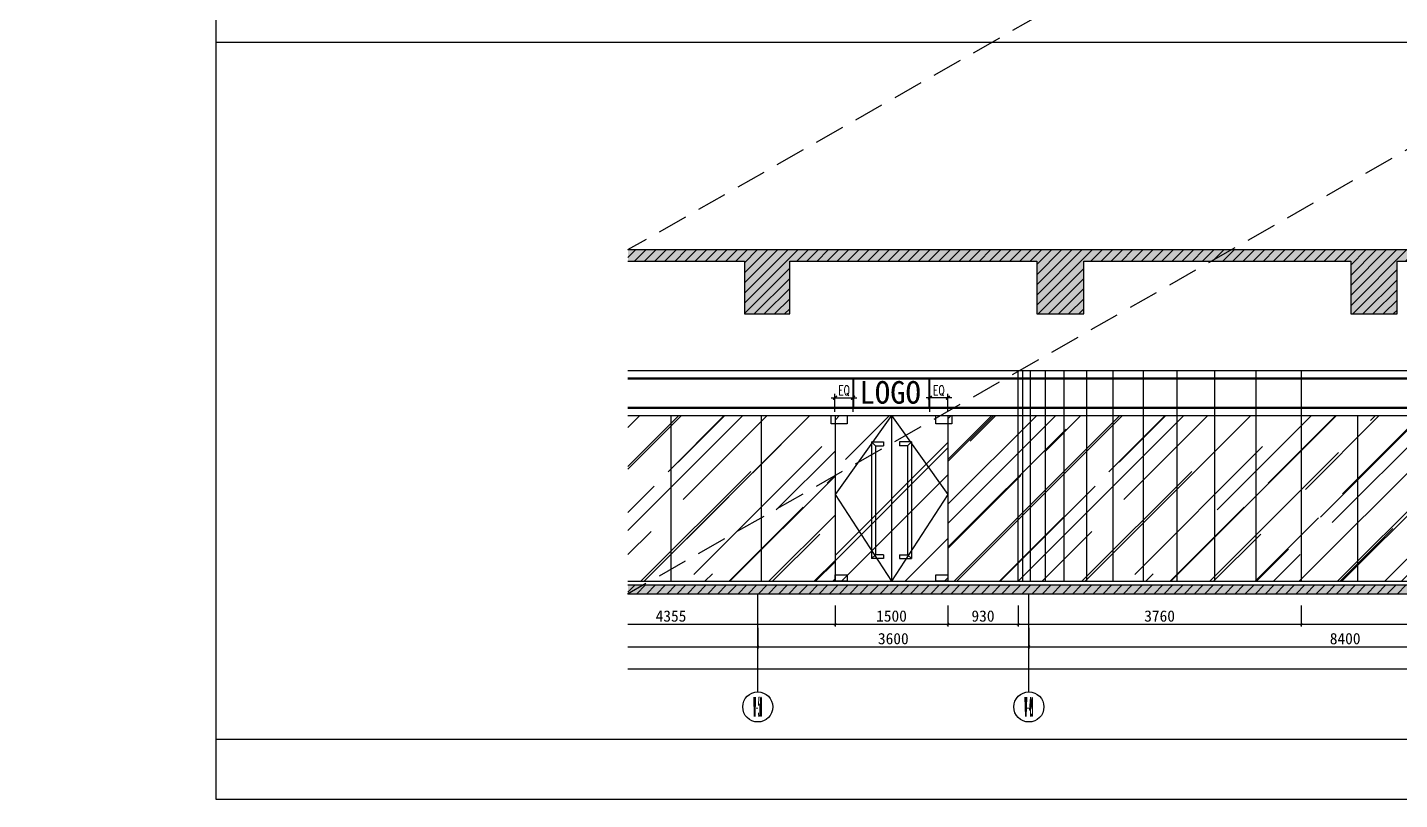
# Model space of a CAD drawing. Header units: millimetres. Extents: x 110215 to 630040, y -488650 to 141897.
# Drawn here: x 495622 to 513842, y 121786 to 132042 of the extents above; entities that cross this region are included whole.
import ezdxf
from ezdxf.enums import TextEntityAlignment as Align
from ezdxf.xclip import XClip

# ---------------------------------------------------------------- set-up
doc = ezdxf.new("R2010")
doc.units = ezdxf.units.MM
doc.header["$LTSCALE"] = 1000
doc.header["$XCLIPFRAME"] = 0
doc.linetypes.add('_DASH', pattern=[0.6, 0.4, -0.2])
doc.layers.get('Defpoints').update_dxf_attribs({"color": 2})
for name, color, linetype in [('0-118标注', 2, 'Continuous'), ('0-140c立面材料填充', 250, 'Continuous'), ('0-140d立面材料分隔', 146, 'Continuous'), ('0-140立面图剖切线', 4, 'Continuous')]:
    doc.layers.add(name, color=color, linetype=linetype)
doc.styles.add('_TCH_AXIS', font='COMPLEX', dxfattribs={"bigfont": 'GBCBIG'})
doc.styles.add('COMPLEX', font='COMPLEX')
doc.styles.add('TXT', font='txt.shx', dxfattribs={"width": 0.7})
doc.styles.add('繁黑体', font='simhei.ttf')
doc.styles.add('黑体', font='simhei.ttf')
doc.dimstyles.new('50', dxfattribs={"dimscale": 50, "dimtxt": 3, "dimasz": 0.6, "dimexe": 0.6, "dimexo": 0.6, "dimtad": 1, "dimdec": 0, "dimdsep": 46, "dimtxsty": '黑体', "dimblk1": 'ARCHTICK', "dimblk2": 'ARCHTICK', "dimsah": 1, "dimcen": 0, "dimdle": 1, "dimclrd": 251, "dimclre": 251, "dimclrt": 2, "dimadec": 0, "dimazin": 0, "dimtfac": 1, "dimtdec": 0, "dimtix": 1, "dimtmove": 2, "dimatfit": 3, "dimldrblk": 'DOT', "dimfxl": 0, "dimtolj": 1, "dimtzin": 0, "dimarcsym": 0})
doc.dimstyles.new('副本 1-50', dxfattribs={"dimscale": 50, "dimtxt": 2.5, "dimasz": 1, "dimexe": 1, "dimexo": 1, "dimgap": 0.6, "dimtad": 1, "dimdec": 0, "dimrnd": 5, "dimzin": 0, "dimdsep": 46, "dimtxsty": 'TXT', "dimblk": 'ARCHTICK', "dimcen": 4, "dimdle": 1, "dimclrd": 3, "dimclre": 3, "dimclrt": 3, "dimadec": 0, "dimazin": 0, "dimtfac": 1, "dimtdec": 0, "dimtix": 1, "dimtmove": 2, "dimatfit": 3, "dimldrblk": 'ARCHTICK', "dimfxl": 0, "dimtolj": 1, "dimtzin": 0, "dimarcsym": 0})

# ---------------------------------------------------------------- blocks, each defined once
blk = doc.blocks.new('_ArchTick')
at = {"color": 0, "linetype": 'ByBlock', "const_width": 0.4}
blk.add_lwpolyline([(-0.5, -0.5), (0.5, 0.5)], dxfattribs=at)
blk = doc.blocks.new('*D130')
at = {"color": 3, "lineweight": -2, "transparency": 16777216}
for p, q in [((2433621, 314332), (2433281, 314332)), ((2433331, 314145), (2433331, 314382)), ((2433571, 314145), (2433571, 314382))]:
    blk.add_line(p, q, dxfattribs=at)
at = {"layer": 'Defpoints', "color": 0, "transparency": 16777216}
for p in [(2433331, 314332), (2433331, 314095), (2433571, 314095)]:
    blk.add_point(p, dxfattribs=at)
at = {"color": 3, "lineweight": -2, "transparency": 16777216, "xscale": 50, "yscale": 50, "zscale": 50, "rotation": 180}
blk.add_blockref('_ArchTick', (2433331, 314332), dxfattribs=at)
at = {"color": 3, "lineweight": -2, "transparency": 16777216, "xscale": 50, "yscale": 50, "zscale": 50}
blk.add_blockref('_ArchTick', (2433571, 314332), dxfattribs=at)
at = {"color": 3, "transparency": 16777216, "insert": (2433451, 314425), "char_height": 125, "attachment_point": 5, "style": 'TXT'}
blk.add_mtext('\\A1;EQ', dxfattribs=at)
blk = doc.blocks.new('*D131')
at = {"color": 3, "lineweight": -2, "transparency": 16777216}
for p, q in [((2432021, 314332), (2432361, 314332)), ((2432071, 314145), (2432071, 314382)), ((2432311, 314145), (2432311, 314382))]:
    blk.add_line(p, q, dxfattribs=at)
at = {"layer": 'Defpoints', "color": 0, "transparency": 16777216}
for p in [(2432311, 314332), (2432071, 314095), (2432311, 314095)]:
    blk.add_point(p, dxfattribs=at)
at = {"color": 3, "lineweight": -2, "transparency": 16777216, "xscale": 50, "yscale": 50, "zscale": 50, "rotation": 180}
blk.add_blockref('_ArchTick', (2432071, 314332), dxfattribs=at)
at = {"color": 3, "lineweight": -2, "transparency": 16777216, "xscale": 50, "yscale": 50, "zscale": 50}
blk.add_blockref('_ArchTick', (2432311, 314332), dxfattribs=at)
at = {"color": 3, "transparency": 16777216, "insert": (2432191, 314425), "char_height": 125, "attachment_point": 5, "style": 'TXT'}
blk.add_mtext('\\A1;EQ', dxfattribs=at)
blk = doc.blocks.new('*D424')
at = {"color": 251, "lineweight": -2, "transparency": 16777216}
for p, q in [((586623, 124551), (586623, 124271)), ((590978, 124551), (590978, 124271)), ((586573, 124301), (591028, 124301))]:
    blk.add_line(p, q, dxfattribs=at)
at = {"layer": 'Defpoints', "color": 0, "transparency": 16777216}
for p in [(586623, 124701), (590978, 124701), (590978, 124301)]:
    blk.add_point(p, dxfattribs=at)
at = {"color": 251, "lineweight": -2, "transparency": 16777216, "xscale": 30, "yscale": 30, "zscale": 30, "rotation": 180}
blk.add_blockref('_ArchTick', (586623, 124301), dxfattribs=at)
at = {"color": 251, "lineweight": -2, "transparency": 16777216, "xscale": 30, "yscale": 30, "zscale": 30}
blk.add_blockref('_ArchTick', (590978, 124301), dxfattribs=at)
at = {"color": 2, "transparency": 16777216, "insert": (588800, 124408), "char_height": 150, "attachment_point": 5, "style": '黑体'}
blk.add_mtext('\\A1;4355', dxfattribs=at)
blk = doc.blocks.new('_DOT')
at = {"color": 0, "linetype": 'ByBlock'}
blk.add_line((-0.5, 0), (-1, 0), dxfattribs=at)
at = {"color": 0, "linetype": 'ByBlock', "const_width": 0.5}
blk.add_lwpolyline([(-0.25, 0, 1), (0.25, 0, 1)], format="xyb", close=True, dxfattribs=at)
blk = doc.blocks.new('*D425')
at = {"color": 251, "lineweight": -2, "transparency": 16777216}
for p, q in [((590978, 124551), (590978, 124271)), ((592478, 124551), (592478, 124271)), ((590928, 124301), (592528, 124301))]:
    blk.add_line(p, q, dxfattribs=at)
at = {"layer": 'Defpoints', "color": 0, "transparency": 16777216}
for p in [(590978, 124701), (592478, 124701), (592478, 124301)]:
    blk.add_point(p, dxfattribs=at)
at = {"color": 251, "lineweight": -2, "transparency": 16777216, "xscale": 30, "yscale": 30, "zscale": 30, "rotation": 180}
blk.add_blockref('_ArchTick', (590978, 124301), dxfattribs=at)
at = {"color": 251, "lineweight": -2, "transparency": 16777216, "xscale": 30, "yscale": 30, "zscale": 30}
blk.add_blockref('_ArchTick', (592478, 124301), dxfattribs=at)
at = {"color": 2, "transparency": 16777216, "insert": (591728, 124408), "char_height": 150, "attachment_point": 5, "style": '黑体'}
blk.add_mtext('\\A1;1500', dxfattribs=at)
blk = doc.blocks.new('*D426')
at = {"color": 251, "lineweight": -2, "transparency": 16777216}
for p, q in [((592478, 124551), (592478, 124271)), ((593408, 124551), (593408, 124271)), ((592428, 124301), (593458, 124301))]:
    blk.add_line(p, q, dxfattribs=at)
at = {"layer": 'Defpoints', "color": 0, "transparency": 16777216}
for p in [(592478, 124701), (593408, 124701), (593408, 124301)]:
    blk.add_point(p, dxfattribs=at)
at = {"color": 251, "lineweight": -2, "transparency": 16777216, "xscale": 30, "yscale": 30, "zscale": 30, "rotation": 180}
blk.add_blockref('_ArchTick', (592478, 124301), dxfattribs=at)
at = {"color": 251, "lineweight": -2, "transparency": 16777216, "xscale": 30, "yscale": 30, "zscale": 30}
blk.add_blockref('_ArchTick', (593408, 124301), dxfattribs=at)
at = {"color": 2, "transparency": 16777216, "insert": (592943, 124408), "char_height": 150, "attachment_point": 5, "style": '黑体'}
blk.add_mtext('\\A1;930', dxfattribs=at)
blk = doc.blocks.new('*D427')
at = {"color": 251, "lineweight": -2, "transparency": 16777216}
for p, q in [((593408, 124551), (593408, 124271)), ((597168, 124551), (597168, 124271)), ((593358, 124301), (597218, 124301))]:
    blk.add_line(p, q, dxfattribs=at)
at = {"layer": 'Defpoints', "color": 0, "transparency": 16777216}
for p in [(593408, 124701), (597168, 124701), (597168, 124301)]:
    blk.add_point(p, dxfattribs=at)
at = {"color": 251, "lineweight": -2, "transparency": 16777216, "xscale": 30, "yscale": 30, "zscale": 30, "rotation": 180}
blk.add_blockref('_ArchTick', (593408, 124301), dxfattribs=at)
at = {"color": 251, "lineweight": -2, "transparency": 16777216, "xscale": 30, "yscale": 30, "zscale": 30}
blk.add_blockref('_ArchTick', (597168, 124301), dxfattribs=at)
at = {"color": 2, "transparency": 16777216, "insert": (595288, 124408), "char_height": 150, "attachment_point": 5, "style": '黑体'}
blk.add_mtext('\\A1;3760', dxfattribs=at)
blk = doc.blocks.new('*D428')
at = {"color": 251, "lineweight": -2, "transparency": 16777216}
for p, q in [((597168, 124551), (597168, 124271)), ((601088, 124551), (601088, 124271)), ((597118, 124301), (601138, 124301))]:
    blk.add_line(p, q, dxfattribs=at)
at = {"layer": 'Defpoints', "color": 0, "transparency": 16777216}
for p in [(597168, 124701), (601088, 124701), (601088, 124301)]:
    blk.add_point(p, dxfattribs=at)
at = {"color": 251, "lineweight": -2, "transparency": 16777216, "xscale": 30, "yscale": 30, "zscale": 30, "rotation": 180}
blk.add_blockref('_ArchTick', (597168, 124301), dxfattribs=at)
at = {"color": 251, "lineweight": -2, "transparency": 16777216, "xscale": 30, "yscale": 30, "zscale": 30}
blk.add_blockref('_ArchTick', (601088, 124301), dxfattribs=at)
at = {"color": 2, "transparency": 16777216, "insert": (599128, 124408), "char_height": 150, "attachment_point": 5, "style": '黑体'}
blk.add_mtext('\\A1;3920', dxfattribs=at)
blk = doc.blocks.new('*D433')
at = {"color": 251, "lineweight": -2, "transparency": 16777216}
for p, q in [((581352, 124251), (581352, 123971)), ((589952, 124251), (589952, 123971)), ((581302, 124001), (590002, 124001))]:
    blk.add_line(p, q, dxfattribs=at)
at = {"layer": 'Defpoints', "color": 0, "transparency": 16777216}
for p in [(581352, 124301), (589952, 124301), (589952, 124001)]:
    blk.add_point(p, dxfattribs=at)
at = {"color": 251, "lineweight": -2, "transparency": 16777216, "xscale": 30, "yscale": 30, "zscale": 30, "rotation": 180}
blk.add_blockref('_ArchTick', (581352, 124001), dxfattribs=at)
at = {"color": 251, "lineweight": -2, "transparency": 16777216, "xscale": 30, "yscale": 30, "zscale": 30}
blk.add_blockref('_ArchTick', (589952, 124001), dxfattribs=at)
at = {"color": 2, "transparency": 16777216, "insert": (585652, 124108), "char_height": 150, "attachment_point": 5, "style": '黑体'}
blk.add_mtext('\\A1;8600', dxfattribs=at)
blk = doc.blocks.new('*D434')
at = {"color": 251, "lineweight": -2, "transparency": 16777216}
for p, q in [((589952, 124251), (589952, 123971)), ((593552, 124251), (593552, 123971)), ((589902, 124001), (593602, 124001))]:
    blk.add_line(p, q, dxfattribs=at)
at = {"layer": 'Defpoints', "color": 0, "transparency": 16777216}
for p in [(589952, 124301), (593552, 124301), (593552, 124001)]:
    blk.add_point(p, dxfattribs=at)
at = {"color": 251, "lineweight": -2, "transparency": 16777216, "xscale": 30, "yscale": 30, "zscale": 30, "rotation": 180}
blk.add_blockref('_ArchTick', (589952, 124001), dxfattribs=at)
at = {"color": 251, "lineweight": -2, "transparency": 16777216, "xscale": 30, "yscale": 30, "zscale": 30}
blk.add_blockref('_ArchTick', (593552, 124001), dxfattribs=at)
at = {"color": 2, "transparency": 16777216, "insert": (591752, 124108), "char_height": 150, "attachment_point": 5, "style": '黑体'}
blk.add_mtext('\\A1;3600', dxfattribs=at)
blk = doc.blocks.new('*D435')
at = {"color": 251, "lineweight": -2, "transparency": 16777216}
for p, q in [((593552, 124251), (593552, 123971)), ((601952, 124251), (601952, 123971)), ((593502, 124001), (602002, 124001))]:
    blk.add_line(p, q, dxfattribs=at)
at = {"layer": 'Defpoints', "color": 0, "transparency": 16777216}
for p in [(593552, 124301), (601952, 124301), (601952, 124001)]:
    blk.add_point(p, dxfattribs=at)
at = {"color": 251, "lineweight": -2, "transparency": 16777216, "xscale": 30, "yscale": 30, "zscale": 30, "rotation": 180}
blk.add_blockref('_ArchTick', (593552, 124001), dxfattribs=at)
at = {"color": 251, "lineweight": -2, "transparency": 16777216, "xscale": 30, "yscale": 30, "zscale": 30}
blk.add_blockref('_ArchTick', (601952, 124001), dxfattribs=at)
at = {"color": 2, "transparency": 16777216, "insert": (597752, 124108), "char_height": 150, "attachment_point": 5, "style": '黑体'}
blk.add_mtext('\\A1;8400', dxfattribs=at)
blk = doc.blocks.new('*D437')
at = {"color": 251, "lineweight": -2, "transparency": 16777216}
for p, q in [((569002, 123951), (569002, 123671)), ((605067, 123951), (605067, 123671)), ((605117, 123701), (568952, 123701))]:
    blk.add_line(p, q, dxfattribs=at)
at = {"layer": 'Defpoints', "color": 0, "transparency": 16777216}
for p in [(569002, 124001), (605067, 124001), (569002, 123701)]:
    blk.add_point(p, dxfattribs=at)
at = {"color": 251, "lineweight": -2, "transparency": 16777216, "xscale": 30, "yscale": 30, "zscale": 30, "rotation": 180}
blk.add_blockref('_ArchTick', (569002, 123701), dxfattribs=at)
at = {"color": 251, "lineweight": -2, "transparency": 16777216, "xscale": 30, "yscale": 30, "zscale": 30}
blk.add_blockref('_ArchTick', (605067, 123701), dxfattribs=at)
at = {"color": 2, "transparency": 16777216, "insert": (587034, 123808), "char_height": 150, "attachment_point": 5, "style": '黑体'}
blk.add_mtext('\\A1;36065', dxfattribs=at)
blk = doc.blocks.new('_AXISO')
blk.add_circle((0, 0), 0.5)
at = {"style": 'COMPLEX', "width": 1.041667}
blk.add_attdef('A', text='', height=0.56, dxfattribs=at).set_placement((-0.25, -0.28), (0.25, -0.28), align=Align.FIT)
blk = doc.blocks.new('kjlkj')
at = {"layer": '0-140c立面材料填充'}
h = blk.add_hatch(dxfattribs=at)
h.set_pattern_fill('AR-RROOF', color=256, scale=50, angle=45, style=0)
h.set_pattern_definition([(45, (2419215.6, 311894.9), (1077.63, 2873.68), [19050, -2540, 6350, -1270]), (45, (2419961, 313538.3), (-2092.4, 296.35), [3810, -419.1, 7620, -952.5]), (45, (2418901.25, 313107.2), (4068.056, 5271.41), [10160, -1778, 5080, -1270])])
h.paths.add_polyline_path([(2433571.1, 314094.9), (2432071.1, 314094.9), (2432071.1, 311894.9), (2433571.1, 311894.9)])
at = {"color": 8}
for p, q in [((2432311.1, 314194.9), (2432311.1, 314594.9)), ((2432321.1, 314194.9), (2432321.1, 314594.9)), ((2433321.1, 314194.9), (2433321.1, 314594.9)), ((2433331.1, 314194.9), (2433331.1, 314594.9))]:
    blk.add_line(p, q, dxfattribs=at)
for points in [[(2432821.1, 314094.9), (2432071.1, 313044.9), (2432821.1, 311894.9)], [(2432821.1, 314094.9), (2433571.1, 313044.9), (2432821.1, 311894.9)]]:
    blk.add_lwpolyline(points, dxfattribs=at)
at = {"layer": '0-140d立面材料分隔'}
for p, q in [((2432071.1, 314094.9), (2432071.1, 311894.9)), ((2432821.1, 314094.9), (2432821.1, 311894.9)), ((2433571.1, 314094.9), (2433571.1, 311894.9))]:
    blk.add_line(p, q, dxfattribs=at)
at = {"layer": '0-140d立面材料分隔', "color": 1}
for p, q in [((2432609.7, 313694.9, -219.5), (2432556.9, 313744.9, -219.5)), ((2432556.9, 313744.9, -219.5), (2432556.9, 312194.9)), ((2432556.9, 313744.9, -219.5), (2432715.4, 313744.9, -219.5)), ((2432609.7, 313694.9, -219.5), (2432609.7, 312244.9)), ((2432609.7, 313694.9, -219.5), (2432715.4, 313694.9, -219.5)), ((2432715.4, 313744.9, -219.5), (2432715.4, 313694.9, -219.5)), ((2432926.8, 313744.9, -219.5), (2432926.8, 313694.9, -219.5)), ((2433085.4, 313744.9, -219.5), (2432926.8, 313744.9, -219.5)), ((2433032.5, 313694.9, -219.5), (2432926.8, 313694.9, -219.5)), ((2433032.5, 313694.9, -219.5), (2433085.4, 313744.9, -219.5)), ((2433032.5, 313694.9, -219.5), (2433032.5, 312244.9)), ((2433085.4, 313744.9, -219.5), (2433085.4, 312194.9)), ((2432609.7, 312244.9), (2432556.9, 312194.9)), ((2432715.4, 312194.9), (2432556.9, 312194.9)), ((2432715.4, 312244.9), (2432609.7, 312244.9)), ((2432715.4, 312244.9), (2432715.4, 312194.9)), ((2432926.8, 312244.9), (2433032.5, 312244.9)), ((2432926.8, 312244.9), (2432926.8, 312194.9)), ((2432926.8, 312194.9), (2433085.4, 312194.9)), ((2433032.5, 312244.9), (2433085.4, 312194.9))]:
    blk.add_line(p, q, dxfattribs=at)
for points in [[(2432018.3, 314094.9), (2432233.1, 314094.9), (2432233.1, 313984.9), (2432018.3, 313984.9)], [(2433409.2, 314094.9), (2433624, 314094.9), (2433624, 313984.9), (2433409.2, 313984.9)], [(2432071.1, 311978.2), (2432233.1, 311978.2), (2432233.1, 311894.9), (2432071.1, 311894.9)], [(2433409.2, 311978.2), (2433571.1, 311978.2), (2433571.1, 311894.9), (2433409.2, 311894.9)]]:
    blk.add_lwpolyline(points, close=True, dxfattribs=at)
at = {"color": 1, "style": '繁黑体'}
blk.add_text('LOGO', height=300, dxfattribs=at).set_placement((2432396, 314253.3, -219.5))
at = {"color": 8}
dim = blk.add_linear_dim(base=(2432311.1, 314332.1), p1=(2432071.1, 314094.9), p2=(2432311.1, 314094.9), text='EQ', dimstyle='副本 1-50', dxfattribs=at)
dim.commit()
dim.dimension.update_dxf_attribs({"geometry": '*D131', "text_midpoint": (2432191.1, 314424.6)})
dim = blk.add_linear_dim(base=(2433331.1, 314332.1), p1=(2433571.1, 314094.9), p2=(2433331.1, 314094.9), angle=180, text='EQ', dimstyle='副本 1-50', dxfattribs=at)
dim.commit()
dim.dimension.update_dxf_attribs({"geometry": '*D130', "text_midpoint": (2433451.1, 314424.6)})
blk = doc.blocks.new('cfdds')
h = blk.add_hatch()
h.set_pattern_fill('ANSI31', color=250, scale=30)
h.paths.add_polyline_path([(569002.7, 129271.3), (569002.7, 129121.3), (571052.1, 129121.3), (571052.1, 128421.3), (571552.1, 128421.3), (571552.1, 129121.3), (572652.2, 129121.3), (572652.2, 128421.3), (573252.2, 128421.3), (573252.2, 129121.3), (575834.9, 129121.3), (575834.9, 128421.3), (576334.9, 128421.3), (576334.9, 128725.6), (576334.9, 129121.3), (578803.3, 129121.3), (578803.3, 128421.3), (579303.3, 128421.3), (579303.3, 129121.3), (581052.3, 129121.3), (581052.3, 128421.3), (581652.3, 128421.3), (581652.3, 129121.3), (583056.5, 129121.3), (583056.5, 128421.3), (583556.5, 128421.3), (583556.5, 129121.3), (586382.5, 129121.3), (586382.5, 128421.3), (586882.5, 128421.3), (586882.5, 129121.3), (589777, 129121.3), (589777, 128421.3), (590377, 128421.3), (590377, 129121.3), (593658.5, 129121.3), (593658.5, 128421.3), (594281.9, 128421.3), (594281.9, 129121.3), (597826.3, 129121.3), (597826.3, 128421.3), (598441.1, 128421.3), (598441.1, 129121.3), (601652.3, 129121.3), (601652.3, 128421.3), (602252.3, 128421.3), (602252.3, 129121.3), (605067.7, 129121.3), (605067.7, 129271.3)])
h.paths.add_polyline_path([(569002.7, 124821.3), (605067.7, 124821.3), (605067.7, 124701.3), (569002.7, 124701.3)])
at = {"layer": '0-140c立面材料填充'}
h = blk.add_hatch(dxfattribs=at)
h.set_pattern_fill('AR-CONC', color=256)
h.paths.add_polyline_path([(569002.7, 129271.3), (569002.7, 129121.3), (571052.1, 129121.3), (571052.1, 128421.3), (571552.1, 128421.3), (571552.1, 129121.3), (572652.2, 129121.3), (572652.2, 128421.3), (573252.2, 128421.3), (573252.2, 129121.3), (575834.9, 129121.3), (575834.9, 128421.3), (576334.9, 128421.3), (576334.9, 128725.6), (576334.9, 129121.3), (578803.3, 129121.3), (578803.3, 128421.3), (579303.3, 128421.3), (579303.3, 129121.3), (581052.3, 129121.3), (581052.3, 128421.3), (581652.3, 128421.3), (581652.3, 129121.3), (583056.5, 129121.3), (583056.5, 128421.3), (583556.5, 128421.3), (583556.5, 129121.3), (586382.5, 129121.3), (586382.5, 128421.3), (586882.5, 128421.3), (586882.5, 129121.3), (589777, 129121.3), (589777, 128421.3), (590377, 128421.3), (590377, 129121.3), (593658.5, 129121.3), (593658.5, 128421.3), (594281.9, 128421.3), (594281.9, 129121.3), (597826.3, 129121.3), (597826.3, 128421.3), (598441.1, 128421.3), (598441.1, 129121.3), (601652.3, 129121.3), (601652.3, 128421.3), (602252.3, 128421.3), (602252.3, 129121.3), (605067.7, 129121.3), (605067.7, 129271.3)])
h.paths.add_polyline_path([(569002.7, 124821.3), (605067.7, 124821.3), (605067.7, 124701.3), (569002.7, 124701.3)])
h = blk.add_hatch(dxfattribs=at)
h.set_pattern_fill('AR-RROOF', color=256, scale=600, angle=45)
h.set_pattern_definition([(45, (551555.05, 211504.2), (509.117, 1357.645), [9000, -1200, 3000, -600]), (45, (551907.2, 212280.6), (-988.535, 140.007), [1800, -198, 3600, -450]), (45, (551406.56, 212076.95), (1921.9162, 2490.43), [4800, -840, 2400, -600])])
h.paths.add_polyline_path([(590977.7, 124871.3), (590977.7, 127071.3), (586622.7, 127071.3), (586622.7, 124871.3)])
h = blk.add_hatch(dxfattribs=at)
h.set_pattern_fill('AR-RROOF', color=256, scale=600, angle=45)
h.set_pattern_definition([(45, (557410.05, 211504.2), (509.117, 1357.645), [9000, -1200, 3000, -600]), (45, (557762.2, 212280.6), (-988.535, 140.007), [1800, -198, 3600, -450]), (45, (557261.56, 212076.95), (1921.9162, 2490.4301), [4800, -840, 2400, -600])])
h.paths.add_polyline_path([(601087.7, 124871.3), (601087.7, 127071.3), (592477.7, 127071.3), (592477.7, 124871.3)])
for points in [[(579303.3, 129121.3), (581052.3, 129121.3), (581052.3, 128421.3), (581652.3, 128421.3), (581652.3, 129121.3), (583056.5, 129121.3), (583056.5, 128421.3), (583556.5, 128421.3), (583556.5, 129121.3), (586382.5, 129121.3), (586382.5, 128421.3), (586882.5, 128421.3), (586882.5, 129121.3), (589777, 129121.3), (589777, 128421.3), (590377, 128421.3), (590377, 129121.3), (593658.5, 129121.3), (593658.5, 128421.3), (594281.9, 128421.3), (594281.9, 129121.3), (597826.3, 129121.3), (597826.3, 128421.3), (598441.1, 128421.3), (598441.1, 129121.3), (601652.3, 129121.3)], [(605067.7, 129271.3), (569002.7, 129271.3)]]:
    blk.add_lwpolyline(points)
blk.add_lwpolyline([(569002.7, 124821.3), (605067.7, 124821.3), (605067.7, 124701.3), (569002.7, 124701.3)], close=True)
at = {"layer": '0-118标注'}
for p, q in [((589952.1, 123401.3, 13.8), (589952.1, 124701.3)), ((593552.1, 123401.3, 13.8), (593552.1, 124701.3))]:
    blk.add_line(p, q, dxfattribs=at)
at = {"layer": '0-140c立面材料填充', "color": 251}
for p, q in [((593467.7, 127671.3), (593467.7, 124871.3)), ((593567.7, 127671.3), (593567.7, 124871.3)), ((593767.7, 127671.3), (593767.7, 124871.3)), ((594017.7, 127671.3), (594017.7, 124871.3)), ((594317.7, 127671.3), (594317.7, 124871.3)), ((594667.7, 127671.3), (594667.7, 124871.3)), ((595067.7, 127671.3), (595067.7, 124871.3)), ((595517.7, 127671.3), (595517.7, 124871.3)), ((596017.7, 127671.3), (596017.7, 124871.3)), ((596567.7, 127671.3), (596567.7, 124871.3)), ((588797.7, 127071.3), (588797.7, 124871.3)), ((589997.7, 127071.3), (589997.7, 124871.3)), ((597917.7, 127071.3), (597917.7, 124871.3))]:
    blk.add_line(p, q, dxfattribs=at)
at = {"layer": '0-140d立面材料分隔'}
for p, q in [((582317.7, 127571.3), (605067.7, 127571.3)), ((582317.7, 127561.3), (605067.7, 127561.3)), ((593407.7, 127671.3), (593407.7, 124871.3)), ((597167.7, 127671.3), (597167.7, 124871.3)), ((582317.7, 127181.3), (605067.7, 127181.3)), ((582317.7, 127171.3), (605067.7, 127171.3)), ((582317.7, 127071.3), (605067.7, 127071.3))]:
    blk.add_line(p, q, dxfattribs=at)
at = {"layer": '0-140立面图剖切线'}
for p, q in [((569002.7, 127671.3), (605067.7, 127671.3)), ((569002.7, 124871.3), (605067.7, 124871.3))]:
    blk.add_line(p, q, dxfattribs=at)
at = {"color": 8}
blk.add_blockref('kjlkj', (-1841093.4, -187023.5), dxfattribs=at)
at = {"layer": '0-118标注'}
ref = blk.add_blockref('_AXISO', (589952.1, 123201.3, 13.8), dxfattribs=dict(at, xscale=400, yscale=400, zscale=400))
ref.add_attrib('A', 'W-50', dxfattribs={"layer": '0', "height": 257.36, "style": '_TCH_AXIS', "width": 0.107143}).set_placement((589896.9, 123072.7, 13.8), (590007.2, 123072.7, 13.8), align=Align.FIT)
ref = blk.add_blockref('_AXISO', (593552.1, 123201.3, 13.8), dxfattribs=dict(at, xscale=400, yscale=400, zscale=400))
ref.add_attrib('A', 'W-49', dxfattribs={"layer": '0', "height": 257.36, "style": '_TCH_AXIS', "width": 0.105882}).set_placement((593496.9, 123072.7, 13.8), (593607.2, 123072.7, 13.8), align=Align.FIT)
for base, p1, p2, picture, middle in [((590977.7, 124301.3), (586622.7, 124701.3), (590977.7, 124701.3), '*D424', (588800.2, 124407.6)), ((592477.7, 124301.3), (590977.7, 124701.3), (592477.7, 124701.3), '*D425', (591727.7, 124408.4)), ((593407.7, 124301.3), (592477.7, 124701.3), (593407.7, 124701.3), '*D426', (592942.7, 124408.4)), ((597167.7, 124301.3), (593407.7, 124701.3), (597167.7, 124701.3), '*D427', (595287.7, 124408.4)), ((601087.7, 124301.3), (597167.7, 124701.3), (601087.7, 124701.3), '*D428', (599127.7, 124408.4)), ((589952.1, 124001.3), (581352.1, 124301.3), (589952.1, 124301.3), '*D433', (585652.1, 124108.4)), ((593552.1, 124001.3), (589952.1, 124301.3), (593552.1, 124301.3), '*D434', (591752.1, 124108.4)), ((601952.1, 124001.3), (593552.1, 124301.3), (601952.1, 124301.3), '*D435', (597752.1, 124108.4)), ((569001.7, 123701.3), (605066.7, 124001.3), (569001.7, 124001.3), '*D437', (587034.2, 123808.4))]:
    dim = blk.add_linear_dim(base=base, p1=p1, p2=p2, dimstyle='50', override={"dimfxl": 5, "dimarcsym": 1})
    dim.commit()
    dim.dimension.update_dxf_attribs({"geometry": picture, "text_midpoint": middle})

msp = doc.modelspace()

# ---------------------------------------------------------------- linework, layer by layer
at = {"color": 251, "linetype": '_DASH'}
for p, q in [((521037.9, 139032.7), (503592.1, 129086.1)), ((521035.9, 134462.7), (503590.8, 124516.1))]:
    msp.add_line(p, q, dxfattribs=at)
for p, q in [((523672.7, 131841.2), (498127.3, 131841.2)), ((523672.7, 122585.6), (498127.3, 122585.6))]:
    msp.add_line(p, q)
msp.add_lwpolyline([(498127.3, 141896.8), (523672.7, 141896.8), (523672.7, 121785.6), (498127.3, 121785.6)], close=True)

# ---------------------------------------------------------------- block references
ref = msp.add_blockref('cfdds', (-84632.3, -185.3))
XClip(ref).set_block_clipping_path([(588228.6515771194, 122427.9288008383), (608304.9921194422, 131683.5002294098)])

doc.saveas('drawing.dxf')
